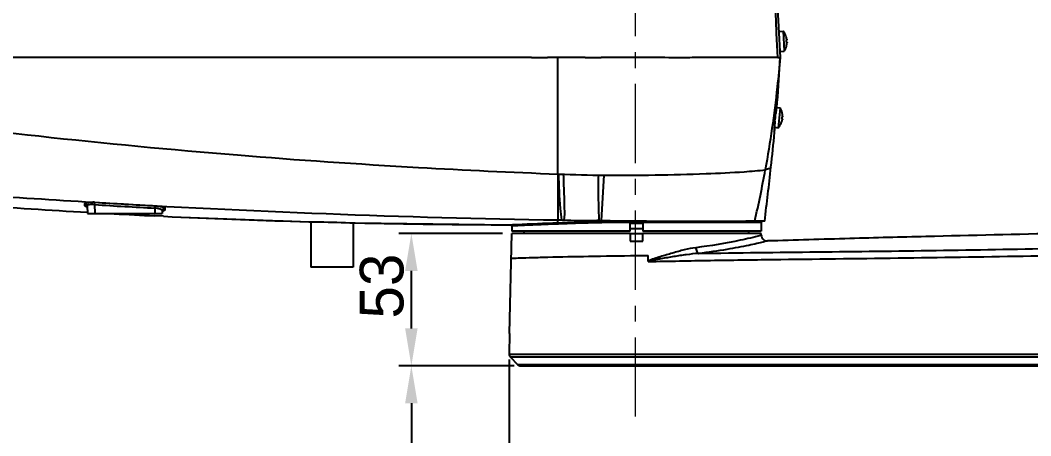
# Model space of a CAD drawing. Header units: millimetres. Extents: x 4086 to 8300, y 123 to 1549.
# Drawn here: x 6677.7 to 6839.7, y 1068.8 to 1135.5 of the extents above; entities that cross this region are included whole.
import ezdxf

# ---------------------------------------------------------------- set-up
doc = ezdxf.new("R2010")
doc.units = ezdxf.units.MM
doc.linetypes.add('CENTER2', pattern=[28.575, 19.05, -3.175, 3.175, -3.175])
doc.linetypes.add('CENTERX2', pattern=[20.32, 12.7, -2.54, 2.54, -2.54])
doc.layers.add('09_ALL_ROUNDS', color=7, linetype='Continuous')
doc.layers.add('20_ALL_FEATURES', color=7, linetype='Continuous')
doc.layers.add('中心线层', color=7, linetype='CENTER2', lineweight=0)
doc.layers.add('标注层', color=7, linetype='Continuous', lineweight=0)
doc.styles.add('思源黑', font='SourceHanSansCN-Normal.ttf')
doc.dimstyles.new('尺寸标注_细节_1_2比例', dxfattribs={"dimtxt": 7, "dimasz": 6, "dimexe": 2, "dimexo": 1.5, "dimgap": 1, "dimtad": 1, "dimlfac": 2, "dimdsep": 46, "dimtxsty": '思源黑', "dimcen": 0.09, "dimadec": 0, "dimazin": 0, "dimtp": 0.01, "dimtm": 0.01, "dimtfac": 1, "dimtofl": 0, "dimtmove": 0, "dimatfit": 3, "dimfxl": 1, "dimtolj": 1, "dimarcsym": 0})

# ---------------------------------------------------------------- blocks, each defined once
blk = doc.blocks.new('*D1317')
at = {"layer": 'Defpoints', "color": 0}
for p in [(6626.49, 1233.26), (6560.08, 1011.06), (6919.68, 1011.06)]:
    blk.add_point(p, dxfattribs=at)
at = {"layer": '标注层', "color": 0, "lineweight": -2}
for p, q in [((6624.99, 1233.26), (6558.08, 1233.26)), ((6560.08, 1227.26), (6560.08, 1017.06)), ((6918.18, 1011.06), (6558.08, 1011.06))]:
    blk.add_line(p, q, dxfattribs=at)
at = {"layer": '标注层', "color": 0}
for points in [[(6561.08, 1227.26), (6559.08, 1227.26), (6560.08, 1233.26)], [(6559.08, 1017.06), (6561.08, 1017.06), (6560.08, 1011.06)]]:
    blk.add_solid(points, dxfattribs=at)
at = {"layer": '标注层', "color": 0, "insert": (6551.96, 1122.16), "char_height": 7, "attachment_point": 2, "rotation": 90, "style": '思源黑'}
blk.add_mtext('\\A1;555.5', dxfattribs=at)
blk = doc.blocks.new('*D1318')
at = {"layer": 'Defpoints', "color": 0}
for p in [(6614.9, 1102.06), (6578.85, 1011.06), (6919.68, 1011.06)]:
    blk.add_point(p, dxfattribs=at)
at = {"layer": '标注层', "color": 0, "lineweight": -2}
for p, q in [((6613.4, 1102.06), (6576.85, 1102.06)), ((6578.85, 1096.06), (6578.85, 1017.06)), ((6918.18, 1011.06), (6576.85, 1011.06))]:
    blk.add_line(p, q, dxfattribs=at)
at = {"layer": '标注层', "color": 0}
for points in [[(6579.85, 1096.06), (6577.85, 1096.06), (6578.85, 1102.06)], [(6577.85, 1017.06), (6579.85, 1017.06), (6578.85, 1011.06)]]:
    blk.add_solid(points, dxfattribs=at)
at = {"layer": '标注层', "color": 0, "insert": (6570.6, 1061.28), "char_height": 7, "attachment_point": 2, "rotation": 90, "style": '思源黑'}
blk.add_mtext('\\A1;227.5', dxfattribs=at)
blk = doc.blocks.new('*D1319')
at = {"layer": 'Defpoints', "color": 0}
for p in [(6766.39, 1180.07), (6578.85, 1102.06), (6610.09, 1102.06)]:
    blk.add_point(p, dxfattribs=at)
at = {"layer": '标注层', "color": 0, "lineweight": -2}
for p, q in [((6764.89, 1180.07), (6576.85, 1180.07)), ((6578.85, 1174.07), (6578.85, 1108.06)), ((6608.59, 1102.06), (6576.85, 1102.06))]:
    blk.add_line(p, q, dxfattribs=at)
at = {"layer": '标注层', "color": 0}
for points in [[(6579.85, 1174.07), (6577.85, 1174.07), (6578.85, 1180.07)], [(6577.85, 1108.06), (6579.85, 1108.06), (6578.85, 1102.06)]]:
    blk.add_solid(points, dxfattribs=at)
at = {"layer": '标注层', "color": 0, "insert": (6570.6, 1140.25), "char_height": 7, "attachment_point": 2, "rotation": 90, "style": '思源黑'}
blk.add_mtext('\\A1;197', dxfattribs=at)
blk = doc.blocks.new('*D1331')
at = {"layer": 'Defpoints', "color": 0}
for p in [(6756.08, 1082.6), (6626.57, 991.84), (6756.08, 987.26)]:
    blk.add_point(p, dxfattribs=at)
at = {"layer": '标注层', "color": 0, "lineweight": -2}
for p, q in [((6756.08, 1081.1), (6756.08, 985.26)), ((6626.57, 990.34), (6626.57, 985.26)), ((6632.57, 987.26), (6750.08, 987.26))]:
    blk.add_line(p, q, dxfattribs=at)
at = {"layer": '标注层', "color": 0}
for points in [[(6632.57, 988.26), (6632.57, 986.26), (6626.57, 987.26)], [(6750.08, 986.26), (6750.08, 988.26), (6756.08, 987.26)]]:
    blk.add_solid(points, dxfattribs=at)
at = {"layer": '标注层', "color": 0, "insert": (6687.88, 991.89), "char_height": 7, "attachment_point": 5, "style": '思源黑'}
blk.add_mtext('\\A1;324', dxfattribs=at)
blk = doc.blocks.new('*D1348')
at = {"layer": 'Defpoints', "color": 0}
for p in [(6757.89, 1080.06), (6740.41, 1011.06), (6919.68, 1011.06)]:
    blk.add_point(p, dxfattribs=at)
at = {"layer": '标注层', "color": 0, "lineweight": -2}
for p, q in [((6756.39, 1080.06), (6738.41, 1080.06)), ((6740.41, 1074.06), (6740.41, 1017.06)), ((6918.18, 1011.06), (6738.41, 1011.06))]:
    blk.add_line(p, q, dxfattribs=at)
at = {"layer": '标注层', "color": 0}
for points in [[(6741.41, 1074.06), (6739.41, 1074.06), (6740.41, 1080.06)], [(6739.41, 1017.06), (6741.41, 1017.06), (6740.41, 1011.06)]]:
    blk.add_solid(points, dxfattribs=at)
at = {"layer": '标注层', "color": 0, "insert": (6732.15, 1045.56), "char_height": 7, "attachment_point": 2, "rotation": 90, "style": '思源黑'}
blk.add_mtext('\\A1;172.5', dxfattribs=at)
blk = doc.blocks.new('*D1349')
at = {"layer": 'Defpoints', "color": 0}
for p in [(6740.41, 1101.26), (6756.49, 1101.26), (6758.39, 1080.06)]:
    blk.add_point(p, dxfattribs=at)
at = {"layer": '标注层', "color": 0, "lineweight": -2}
for p, q in [((6754.99, 1101.26), (6738.41, 1101.26)), ((6740.41, 1086.06), (6740.41, 1095.26)), ((6756.89, 1080.06), (6738.41, 1080.06))]:
    blk.add_line(p, q, dxfattribs=at)
at = {"layer": '标注层', "color": 0}
for points in [[(6741.41, 1095.26), (6739.41, 1095.26), (6740.41, 1101.26)], [(6739.41, 1086.06), (6741.41, 1086.06), (6740.41, 1080.06)]]:
    blk.add_solid(points, dxfattribs=at)
at = {"layer": '标注层', "color": 0, "insert": (6732.14, 1092.84), "char_height": 7, "attachment_point": 2, "rotation": 90, "style": '思源黑'}
blk.add_mtext('\\A1;53', dxfattribs=at)

msp = doc.modelspace()

# ---------------------------------------------------------------- linework, layer by layer
at = {"color": 7, "linetype": 'Continuous'}
for p, q in [((6797.8646, 1160.8688), (6799.5106, 1129.4608)), ((6799.2908, 1133.6551), (6799.9793, 1133.6912)), ((6799.9793, 1133.6912), (6800.1467, 1130.4956)), ((6800.4428, 1132.9204), (6800.4376, 1132.9171)), ((6800.4705, 1132.291), (6800.5808, 1132.2967)), ((6799.4583, 1130.4595), (6800.1467, 1130.4956)), ((6800.5992, 1131.9452), (6800.4889, 1131.9394)), ((6800.5217, 1131.3133), (6800.5271, 1131.3105)), ((6678.5644, 1129.4542), (6663.9575, 1129.4544)), ((6688.1908, 1129.4626), (6678.5643, 1129.4625)), ((6698.8789, 1129.4598), (6688.1909, 1129.4598)), ((6718.0974, 1129.4609), (6698.8789, 1129.4609)), ((6725.5363, 1129.46), (6718.0974, 1129.46)), ((6734.4013, 1129.4613), (6725.5363, 1129.4613)), ((6742.3934, 1129.4611), (6734.4013, 1129.4611)), ((6751.6041, 1129.4603), (6742.3934, 1129.4603)), ((6752.0893, 1129.4608), (6751.6041, 1129.4608)), ((6759.6806, 1129.4608), (6752.0893, 1129.4608)), ((6759.6806, 1129.4608), (6762.2278, 1129.4608)), ((6763.8787, 1129.4612), (6762.2278, 1129.4612)), ((6763.8784, 1110.7977), (6763.8782, 1129.4614)), ((6768.2768, 1129.4576), (6763.8786, 1129.4576)), ((6768.2767, 1129.4608), (6770.8156, 1129.4608)), ((6796.8074, 1129.4608), (6786.1712, 1129.4608)), ((6799.1414, 1129.4608), (6799.5106, 1129.4608)), ((6798.9083, 1121.4734), (6799.5185, 1121.4093)), ((6799.5185, 1121.4093), (6799.184, 1118.2268)), ((6799.8576, 1119.5878), (6799.7478, 1119.5994)), ((6799.7845, 1119.9494), (6799.8944, 1119.9379)), ((6799.8557, 1120.5755), (6799.8501, 1120.573)), ((6798.5864, 1118.2896), (6799.184, 1118.2268)), ((6798.6187, 1117.482), (6798.6641, 1117.9584)), ((6798.6641, 1117.9584), (6798.6945, 1118.2822)), ((6799.6822, 1118.9758), (6799.6871, 1118.9722)), ((6763.872, 1110.7976), (6764.0433, 1110.7909)), ((6763.8791, 1110.7978), (6763.879, 1103.442)), ((6688.0843, 1105.8184), (6688.0783, 1106.0682)), ((6688.0872, 1105.702), (6688.0843, 1105.8184)), ((6688.3042, 1105.6052), (6688.3096, 1105.6022)), ((6688.4546, 1105.6852), (6688.4866, 1104.4608)), ((6689.6486, 1105.8972), (6689.6862, 1104.4608)), ((6699.3098, 1105.3281), (6699.287, 1104.4608)), ((6700.4998, 1104.9639), (6700.4866, 1104.4608)), ((6700.6741, 1104.935), (6700.6914, 1104.9427)), ((6700.9201, 1105.3481), (6700.9107, 1105.0135)), ((6688.4866, 1104.4608), (6700.4866, 1104.4608)), ((6700.6648, 1104.0286), (6699.2671, 1104.0954)), ((6700.6648, 1104.0286), (6702.0732, 1103.963)), ((6702.0732, 1103.963), (6723.9882, 1103.1542)), ((6723.9866, 1103.1543), (6723.9882, 1103.1542)), ((6723.9882, 1103.1542), (6724.0057, 1103.1539)), ((6724.0057, 1103.1539), (6724.2592, 1103.1506)), ((6724.2866, 1103.1502), (6724.2866, 1095.8608)), ((6731.0866, 1102.9802), (6731.0866, 1095.8608)), ((6731.2379, 1102.9749), (6731.3846, 1102.9699)), ((6731.3846, 1102.9699), (6731.3866, 1102.9699)), ((6731.3846, 1102.9699), (6756.2864, 1102.6728)), ((6763.8846, 1103.4421), (6764.5206, 1103.432)), ((6794.2269, 1103.249), (6793.9899, 1103.2483)), ((6794.2053, 1103.0413), (6794.1503, 1103.041)), ((6795.6348, 1103.0472), (6794.2053, 1103.0413)), ((6795.4382, 1103.2535), (6794.2269, 1103.249)), ((6795.7362, 1103.2547), (6795.438, 1103.2535)), ((6795.4383, 1103.2536), (6795.4509, 1103.3078)), ((6796.4866, 1103.0501), (6795.6348, 1103.0472)), ((6796.3654, 1103.2575), (6795.7362, 1103.2547)), ((6797.0326, 1103.2608), (6796.3654, 1103.2575)), ((6796.4866, 1103.0501), (6796.4866, 1101.6608)), ((6756.2864, 1102.6728), (6756.4646, 1102.6807)), ((6756.287, 1102.6728), (6756.2864, 1102.6728)), ((6756.4357, 1102.6062), (6756.4699, 1102.553)), ((6756.4757, 1102.5381), (6756.4866, 1102.4728)), ((6775.4866, 1101.2608), (6756.4864, 1101.2608)), ((6756.4866, 1102.4728), (6756.4866, 1101.6608)), ((6775.4866, 1101.6608), (6756.4866, 1101.6608)), ((6758.4866, 1101.2608), (6758.4866, 1101.6608)), ((6775.4866, 1101.6608), (6775.4866, 1102.8608)), ((6777.4866, 1102.8608), (6775.4866, 1102.8608)), ((6775.4866, 1102.0608), (6777.4866, 1102.0608)), ((6775.4866, 1101.2608), (6775.4866, 1100.0608)), ((6777.4866, 1102.8608), (6777.4866, 1101.6608)), ((6796.4866, 1101.6608), (6777.4866, 1101.6608)), ((6777.4866, 1100.0608), (6777.4866, 1101.2608)), ((6796.4869, 1101.2608), (6777.4866, 1101.2608)), ((6794.4866, 1101.2608), (6794.4866, 1101.6608)), ((6775.4866, 1100.0608), (6777.4866, 1100.0608)), ((6731.0862, 1095.8608), (6724.2871, 1095.8608))]:
    msp.add_line(p, q, dxfattribs=at)
for points in [[(6688.3096, 1105.6022), (6688.366, 1105.5567), (6688.4438, 1105.4287)], [(6700.5095, 1104.7345), (6700.5976, 1104.8786), (6700.6741, 1104.935)], [(6756.2874, 1102.6728), (6756.2887, 1102.6728), (6756.2968, 1102.6726), (6756.3219, 1102.6697), (6756.3659, 1102.6565), (6756.4101, 1102.6302), (6756.4486, 1102.5902), (6756.4757, 1102.5381)], [(6756.2895, 1102.6728), (6756.3031, 1102.6722), (6756.3422, 1102.6649)], [(6756.3422, 1102.6649), (6756.3906, 1102.6437), (6756.4357, 1102.6062)], [(6756.4699, 1102.553), (6756.486, 1102.489), (6756.4866, 1102.4728)]]:
    msp.add_lwpolyline(points, dxfattribs=at)
for centre, radius, start, end in [((6797.9995, 1131.9759), 2.6194, 21.134886, 40.905195), ((6798.0164, 1131.9861), 2.594, 9.552172, 21.032352), ((6798.0164, 1131.9861), 2.6, 325.020128, 344.939792), ((6798.0164, 1131.9861), 2.594, 344.967648, 356.447828), ((6561.8148, 1141.3706), 237.994, 355.395366, 357.131585), ((6891.426, 1111.1781), 93.089, 173.642656, 174.265793), ((6736.0761, 1126.36), 63.0747, 355.563359, 355.696717), ((6797.2947, 1120.0248), 2.6194, 12.134886, 31.905195), ((6589.2165, 1141.433), 210.6312, 353.964226, 354.290651), ((6797.313, 1120.0322), 2.594, 335.967648, 347.447828), ((6797.313, 1120.0322), 2.594, 0.552172, 12.032352), ((6398.9254, 1156.0064), 401.5456, 353.691844, 354.494557), ((6767.4458, 1121.6855), 31.4089, 353.477099, 353.752698), ((6797.313, 1120.0322), 2.6, 316.020128, 335.939792), ((6636.2434, 1140.2953), 163.4476, 346.920918, 349.843922), ((6023.4867, 1197.9625), 779.3213, 353.0202688, 353.6587224), ((6773.7419, 1366.4193), 255.8121, 267.82722, 269.448235), ((6929.6267, 1097.5048), 158.8904, 175.265646, 177.893092), ((6802.1649, 2995.5471), 1892.6212, 265.4396227, 266.5833806), ((6795.0368, 2827.2516), 1724.2002, 266.4958576, 266.8180357), ((6790.9287, 2786.9551), 1683.7304, 266.5515835, 269.0796752), ((6752.834, 2221.9207), 1119.1057, 265.7794145, 266.7043092), ((6688.0682, 1105.305), 0.3964, 24.589796, 59.395831), ((6688.8998, 1107.9025), 2.3884, 255.880558, 257.76635), ((6775.4951, 2501.6998), 1398.4447, 266.4805523, 266.8770668), ((6700.9153, 1104.6045), 0.4255, 148.314673, 155.019343), ((6700.8951, 1104.617), 0.4017, 141.877498, 148.323868), ((6700.3571, 1107.2572), 2.3528, 275.977686, 277.81913), ((6756.0961, 2279.1229), 1176.401, 266.9142611, 267.2311056), ((6757.7158, 2314.4324), 1211.7476, 267.3680916, 268.4049576), ((6758.7059, 2349.2768), 1246.6063, 268.7442666, 269.888824), ((6789.0567, 2669.4914), 1566.2509, 269.333732, 270.1804645), ((6777.2077, 554.8785), 548.1701, 89.970717, 90.18006), ((6796.6866, 1103.0501), 0.2, 91.756557, 180.000006)]:
    msp.add_arc(centre, radius, start, end, dxfattribs=at)
for points in [[(6799.1433, 1129.4608), (6798.6162, 1139.93), (6798.0948, 1150.3995), (6797.5779, 1160.8693)], [(6800.4705, 1132.291), (6800.477, 1132.2327), (6800.4836, 1132.1742), (6800.4823, 1132.1156)], [(6800.4877, 1132.0568), (6800.4892, 1132.0178), (6800.4895, 1131.9787), (6800.4863, 1131.9398)], [(6800.5745, 1132.4166), (6800.5794, 1132.3873), (6800.5841, 1132.358), (6800.5859, 1132.3284)], [(6799.765, 1119.7155), (6799.7603, 1119.6768), (6799.7545, 1119.638), (6799.7452, 1119.6001)], [(6799.7845, 1119.9494), (6799.7819, 1119.8909), (6799.7793, 1119.832), (6799.7688, 1119.7744)], [(6799.907, 1120.0572), (6799.9072, 1120.0276), (6799.9073, 1119.9979), (6799.9045, 1119.9683)], [(6689.6525, 1106.2748), (6689.5591, 1106.2803), (6689.4657, 1106.2844), (6689.3723, 1106.2899)], [(6688.2693, 1105.6468), (6688.2147, 1105.679), (6688.1505, 1105.6984), (6688.0872, 1105.702)], [(6688.3172, 1105.5862), (6688.2731, 1105.5974), (6688.229, 1105.6095), (6688.1869, 1105.6267)], [(6700.5791, 1104.865), (6700.5953, 1104.8857), (6700.6138, 1104.9047), (6700.6341, 1104.9214)], [(6700.6341, 1104.9214), (6700.6554, 1104.9389), (6700.6789, 1104.954), (6700.7035, 1104.9666)], [(6700.7035, 1104.9666), (6700.7665, 1104.9989), (6700.84, 1105.017), (6700.9107, 1105.0135)], [(6756.287, 1102.6728), (6756.3204, 1102.6728), (6756.3546, 1102.663), (6756.3839, 1102.647)], [(6756.3839, 1102.647), (6756.4119, 1102.6317), (6756.4369, 1102.6087), (6756.454, 1102.5817)], [(6756.454, 1102.5817), (6756.4742, 1102.5497), (6756.4866, 1102.5107), (6756.4866, 1102.4728)]]:
    msp.add_open_spline(points, degree=3, dxfattribs=at)
for points, knots in [([(6800.4849, 1132.1155), (6800.4855, 1132.1057), (6800.4865, 1132.0862), (6800.4874, 1132.0666), (6800.4877, 1132.0568)], [0, 0, 0, 0, 0.49996565, 1, 1, 1, 1]), ([(6800.585, 1132.3131), (6800.5836, 1132.313), (6800.5814, 1132.32), (6800.5796, 1132.3238), (6800.5784, 1132.3276)], [0, 0, 0, 0, 0.26198798, 1, 1, 1, 1]), ([(6800.5859, 1132.3284), (6800.5862, 1132.3247), (6800.5859, 1132.321), (6800.5864, 1132.3131), (6800.585, 1132.3131)], [0, 0, 0, 0, 0.71802584, 1, 1, 1, 1]), ([(6800.5992, 1131.9452), (6800.6007, 1131.9453), (6800.6039, 1131.9402), (6800.6048, 1131.9361), (6800.6055, 1131.9329)], [0, 0, 0, 0, 0.31104808, 1, 1, 1, 1]), ([(6800.6074, 1131.8856), (6800.607, 1131.88), (6800.606, 1131.8681), (6800.6044, 1131.8563), (6800.6035, 1131.85)], [0, 0, 0, 0, 0.46979715, 1, 1, 1, 1]), ([(6800.6055, 1131.9329), (6800.606, 1131.9302), (6800.6069, 1131.9242), (6800.6074, 1131.9182), (6800.6076, 1131.9148)], [0, 0, 0, 0, 0.44697025, 1, 1, 1, 1]), ([(6800.6076, 1131.9148), (6800.6079, 1131.9104), (6800.6081, 1131.9006), (6800.6077, 1131.8909), (6800.6074, 1131.8856)], [0, 0, 0, 0, 0.45820507, 1, 1, 1, 1]), ([(6779.8615, 1129.4578), (6779.1238, 1129.4591), (6776.1085, 1129.459), (6773.0931, 1129.4837), (6770.8155, 1129.4638)], [0, 0, 0, 0, 0.24463788, 1, 1, 1, 1]), ([(6786.1712, 1129.4609), (6785.6587, 1129.4556), (6783.5556, 1129.4239), (6781.4522, 1129.4549), (6779.8615, 1129.4578)], [0, 0, 0, 0, 0.24370307, 1, 1, 1, 1]), ([(6799.1435, 1129.4598), (6798.9567, 1129.46), (6798.178, 1129.455), (6797.3992, 1129.4539), (6796.8074, 1129.4596)], [0, 0, 0, 0, 0.23998288, 1, 1, 1, 1]), ([(6799.5106, 1129.4608), (6799.3706, 1127.8959), (6798.7703, 1121.877), (6797.9234, 1115.8813), (6797.1299, 1111.4746)], [0, 0, 0, 0, 0.25975492, 1, 1, 1, 1]), ([(6799.009, 1122.2671), (6799.0045, 1122.2676), (6799.0052, 1122.2395), (6798.9943, 1122.2105), (6798.9876, 1122.1402), (6798.9688, 1122.0093), (6798.9436, 1121.7854), (6798.9215, 1121.5946), (6798.9094, 1121.4858)], [0, 0, 0, 0, 0.01729123, 0.06783959, 0.15114295, 0.26586519, 0.58294228, 1, 1, 1, 1]), ([(6798.973, 1121.6271), (6798.9797, 1121.7169), (6798.9866, 1121.8689), (6799.0143, 1122.0841), (6798.9944, 1122.1788), (6799.0233, 1122.2656), (6799.009, 1122.2671)], [0, 0, 0, 0, 0.42102276, 0.73705499, 0.93307692, 1, 1, 1, 1]), ([(6651.8153, 1120.3443), (6661.4315, 1119.1424), (6681.6367, 1116.6526), (6711.5577, 1113.791), (6739.3056, 1111.9081), (6756.4302, 1111.0901), (6763.872, 1110.7979)], [0, 0, 0, 0, 0.25842821, 0.54284824, 0.80139943, 1, 1, 1, 1]), ([(6798.68, 1119.2853), (6798.6691, 1119.1827), (6798.6299, 1118.8017), (6798.5946, 1118.4202), (6798.5738, 1118.1412)], [0, 0, 0, 0, 0.26935946, 1, 1, 1, 1]), ([(6799.7714, 1119.7739), (6799.7704, 1119.7641), (6799.7683, 1119.7447), (6799.7661, 1119.7252), (6799.765, 1119.7155)], [0, 0, 0, 0, 0.49996565, 1, 1, 1, 1]), ([(6799.8564, 1119.5276), (6799.8551, 1119.5222), (6799.8522, 1119.5106), (6799.8489, 1119.4992), (6799.8469, 1119.4931)], [0, 0, 0, 0, 0.46979715, 1, 1, 1, 1]), ([(6799.8612, 1119.5565), (6799.8607, 1119.5521), (6799.8594, 1119.5424), (6799.8575, 1119.5328), (6799.8564, 1119.5276)], [0, 0, 0, 0, 0.45820507, 1, 1, 1, 1]), ([(6799.8576, 1119.5878), (6799.8591, 1119.5877), (6799.8615, 1119.5821), (6799.8617, 1119.5779), (6799.8619, 1119.5747)], [0, 0, 0, 0, 0.31104808, 1, 1, 1, 1]), ([(6799.8619, 1119.5747), (6799.862, 1119.572), (6799.862, 1119.5659), (6799.8615, 1119.5598), (6799.8612, 1119.5565)], [0, 0, 0, 0, 0.44697025, 1, 1, 1, 1]), ([(6799.9011, 1119.9534), (6799.8997, 1119.9535), (6799.8987, 1119.9608), (6799.8975, 1119.9648), (6799.8969, 1119.9687)], [0, 0, 0, 0, 0.26198798, 1, 1, 1, 1]), ([(6799.9045, 1119.9683), (6799.9041, 1119.9647), (6799.9033, 1119.9611), (6799.9025, 1119.9532), (6799.9011, 1119.9534)], [0, 0, 0, 0, 0.71802584, 1, 1, 1, 1]), ([(6798.5738, 1118.1412), (6798.5669, 1118.0499), (6798.5591, 1117.8949), (6798.539, 1117.6767), (6798.5549, 1117.578), (6798.5387, 1117.4903), (6798.5536, 1117.4887)], [0, 0, 0, 0, 0.41961708, 0.73505236, 0.93123082, 1, 1, 1, 1]), ([(6798.5536, 1117.4887), (6798.568, 1117.4872), (6798.5685, 1117.5747), (6798.6007, 1117.6655), (6798.6206, 1117.8788), (6798.6412, 1118.0287), (6798.6514, 1118.1175)], [0, 0, 0, 0, 0.06830383, 0.26404779, 0.57953831, 1, 1, 1, 1]), ([(6771.2783, 1110.6193), (6776.7293, 1110.5654), (6784.2257, 1110.7021), (6792.842, 1111.0856), (6796.0071, 1111.3399), (6797.13, 1111.4745)], [0, 0, 0, 0, 0.63203506, 0.86887493, 1, 1, 1, 1]), ([(6798.0398, 1111.8862), (6798.0294, 1111.7931), (6797.6827, 1111.577), (6797.3725, 1111.5241), (6797.1299, 1111.4746)], [0, 0, 0, 0, 0.27448119, 1, 1, 1, 1]), ([(6764.5206, 1103.432), (6764.4422, 1104.0415), (6764.162, 1106.4853), (6764.0846, 1108.9468), (6764.0433, 1110.7909)], [0, 0, 0, 0, 0.2498886, 1, 1, 1, 1]), ([(6764.9187, 1103.4106), (6764.9865, 1104.0354), (6764.9864, 1105.287), (6764.9094, 1107.7359), (6764.8389, 1109.5586), (6764.8063, 1110.7627)], [0, 0, 0, 0, 0.25635566, 0.5087465, 1, 1, 1, 1]), ([(6770.3823, 1110.6295), (6770.3614, 1110.014), (6770.3071, 1107.5848), (6770.4015, 1105.1558), (6770.4462, 1103.3428)], [0, 0, 0, 0, 0.25347218, 1, 1, 1, 1]), ([(6688.0783, 1106.0682), (6688.0852, 1106.1106), (6688.2207, 1106.1966), (6688.4811, 1106.2434), (6688.89, 1106.291), (6689.2008, 1106.2927), (6689.3724, 1106.2899)], [0, 0, 0, 0, 0.09582957, 0.30357539, 0.61692038, 1, 1, 1, 1]), ([(6689.6486, 1105.8973), (6689.6537, 1105.9769), (6689.6566, 1106.0963), (6689.6784, 1106.2363), (6689.6525, 1106.2748)], [0, 0, 0, 0, 0.63248423, 1, 1, 1, 1]), ([(6688.4546, 1105.6852), (6688.4521, 1105.7808), (6688.3696, 1105.9777), (6688.1746, 1106.0627), (6688.0783, 1106.0682)], [0, 0, 0, 0, 0.49759502, 1, 1, 1, 1]), ([(6688.1869, 1105.6267), (6688.1734, 1105.6322), (6688.1352, 1105.6495), (6688.1009, 1105.6782), (6688.0872, 1105.702)], [0, 0, 0, 0, 0.34713268, 1, 1, 1, 1]), ([(6689.6486, 1105.8973), (6689.3659, 1105.9233), (6688.9771, 1105.9142), (6688.5846, 1105.8327), (6688.4534, 1105.7307), (6688.4546, 1105.6852)], [0, 0, 0, 0, 0.67739825, 0.89122607, 1, 1, 1, 1]), ([(6699.3098, 1105.3281), (6699.3121, 1105.371), (6699.3193, 1105.4982), (6699.326, 1105.6254), (6699.3313, 1105.7097)], [0, 0, 0, 0, 0.33694176, 1, 1, 1, 1]), ([(6700.4998, 1104.9639), (6700.501, 1105.0103), (6700.3668, 1105.113), (6699.988, 1105.2459), (6699.596, 1105.3095), (6699.3098, 1105.3281)], [0, 0, 0, 0, 0.10900937, 0.32617087, 1, 1, 1, 1]), ([(6699.3313, 1105.7097), (6699.5364, 1105.6964), (6699.9081, 1105.6664), (6700.4276, 1105.5764), (6700.7065, 1105.4947), (6700.9314, 1105.3996), (6700.9201, 1105.3481)], [0, 0, 0, 0, 0.37244032, 0.68873495, 0.9044108, 1, 1, 1, 1]), ([(6700.4998, 1104.9639), (6700.5025, 1105.0664), (6700.5976, 1105.2785), (6700.8168, 1105.3534), (6700.9201, 1105.3481)], [0, 0, 0, 0, 0.49783768, 1, 1, 1, 1]), ([(6700.9107, 1105.0135), (6700.9032, 1104.9884), (6700.8143, 1104.9442), (6700.7354, 1104.9344), (6700.6772, 1104.9263)], [0, 0, 0, 0, 0.30817086, 1, 1, 1, 1]), ([(6724.2592, 1103.1506), (6724.7393, 1103.1445), (6727.0661, 1103.1108), (6729.3922, 1103.0401), (6731.2379, 1102.9749)], [0, 0, 0, 0, 0.20632267, 1, 1, 1, 1]), ([(6756.4646, 1102.6807), (6756.7548, 1102.6942), (6759.2251, 1102.8162), (6761.6966, 1102.9154), (6763.8784, 1102.9828)], [0, 0, 0, 0, 0.11745745, 1, 1, 1, 1]), ([(6763.8784, 1102.9828), (6763.8908, 1103.0386), (6763.8684, 1103.1941), (6763.8773, 1103.3465), (6763.8846, 1103.4422)], [0, 0, 0, 0, 0.37305889, 1, 1, 1, 1]), ([(6763.8785, 1102.9824), (6766.4915, 1103.0691), (6772.014, 1103.2726), (6780.2052, 1103.2429), (6787.6987, 1103.2224), (6792.2815, 1103.2327), (6794.1997, 1103.2406)], [0, 0, 0, 0, 0.25864299, 0.54663131, 0.8102287, 1, 1, 1, 1]), ([(6763.8785, 1102.9826), (6763.8946, 1102.9816), (6763.9744, 1102.9465), (6764.0013, 1102.8491), (6764.0026, 1102.7828)], [0, 0, 0, 0, 0.19627125, 1, 1, 1, 1]), ([(6775.485, 1103.0459), (6773.4569, 1103.0392), (6769.6281, 1102.9921), (6765.8022, 1102.8418), (6764.0026, 1102.7828)], [0, 0, 0, 0, 0.52970789, 1, 1, 1, 1]), ([(6764.5206, 1103.432), (6764.5561, 1103.4314), (6764.689, 1103.428), (6764.8218, 1103.4197), (6764.9187, 1103.4106)], [0, 0, 0, 0, 0.26716632, 1, 1, 1, 1]), ([(6770.4462, 1103.3428), (6769.9992, 1103.3283), (6768.1575, 1103.2784), (6766.3084, 1103.2803), (6764.9187, 1103.4105)], [0, 0, 0, 0, 0.2426862, 1, 1, 1, 1]), ([(6770.4462, 1103.3428), (6770.4771, 1103.3438), (6770.6096, 1103.3472), (6770.7421, 1103.3474), (6770.8437, 1103.3463)], [0, 0, 0, 0, 0.23291094, 1, 1, 1, 1]), ([(6794.1503, 1103.041), (6793.157, 1103.037), (6787.6029, 1103.0164), (6782.0487, 1103.0469), (6777.4879, 1103.0485)], [0, 0, 0, 0, 0.17883689, 1, 1, 1, 1]), ([(6764.0026, 1102.7828), (6763.4463, 1102.7646), (6762.3927, 1102.7282), (6760.9075, 1102.6718), (6759.6174, 1102.6184), (6758.5394, 1102.5708), (6757.7788, 1102.5344), (6757.2877, 1102.5117), (6757.0059, 1102.4956), (6756.7938, 1102.4914), (6756.6235, 1102.4695), (6756.554, 1102.4904), (6756.4867, 1102.4623), (6756.4866, 1102.4728)], [0, 0, 0, 0, 0.2219814, 0.42041584, 0.59275209, 0.7368675, 0.85087219, 0.89614252, 0.93338178, 0.96245009, 0.98327752, 0.9958116, 1, 1, 1, 1])]:
    msp.add_open_spline(points, degree=3, knots=knots, dxfattribs=at)
at = {"layer": '09_ALL_ROUNDS', "color": 7, "linetype": 'Continuous'}
for p, q in [((6796.492, 1101.0042), (6796.4866, 1101.2608)), ((6796.492, 1101.0042), (6796.3842, 1100.9717)), ((6778.3746, 1096.8062), (6778.3589, 1097.7666)), ((6756.1515, 1085.2608), (6756.0814, 1081.913)), ((6756.0814, 1081.9131), (6911.2962, 1081.9131)), ((6756.2525, 1081.4807), (6911.3077, 1081.4807)), ((6756.2526, 1081.4806), (6757.4662, 1080.2411)), ((6758.3325, 1080.241), (6757.4661, 1080.2411)), ((6909.493, 1080.2411), (6758.3325, 1080.241)), ((6757.8949, 1080.0608), (6937.7511, 1080.0612))]:
    msp.add_line(p, q, dxfattribs=at)
for centre, radius, start, end in [((6797.4479, 1101.0242), 0.9561, 203.789074, 271.526715), ((6771.1104, 1533.5897), 435.8834, 270.706711, 270.952847), ((6757.8949, 1080.6608), 0.6, 224.393688, 270)]:
    msp.add_arc(centre, radius, start, end, dxfattribs=at)
for points, knots in [([(6938.4826, 1104.0854), (6930.0094, 1104.0008), (6911.2748, 1103.3068), (6886.5846, 1102.604), (6863.8131, 1101.8679), (6844.0146, 1101.2363), (6826.1032, 1100.869), (6810.343, 1100.4612), (6801.878, 1100.1863), (6797.4734, 1100.0684)], [0, 0, 0, 0, 0.18020479, 0.39863029, 0.52530798, 0.6647247, 0.8198849, 0.9062964, 1, 1, 1, 1]), ([(6778.3751, 1096.7776), (6781.7017, 1096.8297), (6788.3634, 1096.9733), (6801.7058, 1097.15), (6818.4006, 1097.3271), (6838.435, 1097.643), (6858.4633, 1098.0493), (6878.4855, 1098.5096), (6898.4974, 1098.9949), (6918.495, 1099.5447), (6931.8201, 1099.9613), (6938.4826, 1100.0791)], [0, 0, 0, 0, 0.0623246, 0.12482192, 0.24996725, 0.37508843, 0.5001747, 0.625236, 0.75026716, 0.8751699, 1, 1, 1, 1]), ([(6796.3842, 1100.9717), (6795.3062, 1100.6544), (6791.8609, 1099.8872), (6788.3844, 1099.2748), (6785.9986, 1098.994)], [0, 0, 0, 0, 0.31870866, 1, 1, 1, 1]), ([(6786.4537, 1098.0774), (6792.7901, 1098.1862), (6805.4689, 1098.3132), (6830.8255, 1098.6222), (6856.1798, 1099.1263), (6881.5259, 1099.7132), (6900.5232, 1100.179), (6919.5072, 1100.7091), (6932.1573, 1101.1004), (6938.4826, 1101.2136)], [0, 0, 0, 0, 0.1250269, 0.25014429, 0.50028811, 0.62532278, 0.75032212, 0.8751892, 1, 1, 1, 1]), ([(6797.4734, 1100.0684), (6797.5395, 1100.0691), (6796.973, 1099.9525), (6796.7071, 1099.8518), (6795.6124, 1099.6101), (6793.8051, 1099.2139), (6790.6377, 1098.6235), (6787.9711, 1098.2451), (6786.4537, 1098.0774)], [0, 0, 0, 0, 0.01770682, 0.07025039, 0.15606891, 0.27323257, 0.5913245, 1, 1, 1, 1]), ([(6785.9986, 1098.994), (6785.3734, 1098.9205), (6784.4347, 1098.727), (6783.1908, 1098.399), (6782.2357, 1098.1246), (6781.2696, 1097.8367), (6780.4588, 1097.588), (6779.8079, 1097.3794), (6779.3169, 1097.2183), (6778.9121, 1097.0773), (6778.6241, 1096.9707), (6778.476, 1096.894), (6778.3872, 1096.8477), (6778.3746, 1096.8062)], [0, 0, 0, 0, 0.23731351, 0.36011605, 0.48509594, 0.61188937, 0.74017299, 0.80477759, 0.86963865, 0.93470125, 0.96731124, 0.98365978, 1, 1, 1, 1]), ([(6786.4537, 1098.0774), (6785.7865, 1098.0308), (6784.7849, 1097.915), (6783.4513, 1097.72), (6782.4424, 1097.5596), (6781.4286, 1097.3917), (6780.5811, 1097.2463), (6779.9012, 1097.1252), (6779.4756, 1097.0474), (6779.1345, 1096.9832), (6778.8801, 1096.9328), (6778.664, 1096.8888), (6778.5037, 1096.8441), (6778.4059, 1096.8168), (6778.3865, 1096.7777)], [0, 0, 0, 0, 0.24516441, 0.36921975, 0.49406605, 0.61963608, 0.74589327, 0.80925731, 0.87275512, 0.90454824, 0.93636349, 0.96825426, 0.98402286, 1, 1, 1, 1]), ([(6785.9986, 1098.994), (6786.0185, 1098.7883), (6786.096, 1098.4508), (6786.3179, 1098.1263), (6786.4537, 1098.0774)], [0, 0, 0, 0, 0.58881395, 1, 1, 1, 1])]:
    msp.add_open_spline(points, degree=3, knots=knots, dxfattribs=at)
for points in [[(6796.492, 1101.0041), (6796.4946, 1100.8793), (6796.5227, 1100.7528), (6796.573, 1100.6386)], [(6756.0814, 1081.913), (6756.0782, 1081.758), (6756.1441, 1081.5914), (6756.2526, 1081.4806)]]:
    msp.add_open_spline(points, degree=3, dxfattribs=at)
at = {"layer": '20_ALL_FEATURES', "color": 7, "linetype": 'Continuous'}
for p, q in [((6756.1515, 1085.2608), (6756.4866, 1101.2608)), ((6775.4866, 1101.2608), (6777.4866, 1101.2608))]:
    msp.add_line(p, q, dxfattribs=at)
for radius, end in [(125.2784, 134.952427), (112.8784, 134.94718)]:
    msp.add_arc((6872.6043, 1119.2262), radius, 0, end, dxfattribs=at)
msp.add_open_spline([(6756.4041, 1097.3184), (6756.2766, 1097.3259), (6757.4035, 1097.3329), (6757.94, 1097.3763), (6760.0951, 1097.4243), (6763.537, 1097.5201), (6769.2268, 1097.6331), (6773.9237, 1097.7048), (6776.4866, 1097.7395)], degree=3, knots=[0, 0, 0, 0, 0.01907355, 0.07591051, 0.16830646, 0.29269057, 0.61720532, 1, 1, 1, 1], dxfattribs=at)
at = {"layer": '中心线层', "linetype": 'CENTERX2'}
msp.add_line((6776.3278, 1071.9118), (6776.3278, 1223.3472), dxfattribs=at)

# ---------------------------------------------------------------- dimensions: what is measured, and where the dimension line sits
at = {"layer": '标注层'}
for base, p1, p2, text, picture, middle in [((6560.0818, 1011.0608), (6626.4867, 1233.2608), (6919.6826, 1011.0608), '555.5', '*D1317', (6560.0818, 1122.1608)), ((6578.8547, 1102.0608), (6766.3942, 1180.0688), (6610.0866, 1102.0608), '197', '*D1319', (6578.8547, 1140.2518)), ((6578.8547, 1011.0608), (6614.8986, 1102.0608), (6919.6826, 1011.0608), '227.5', '*D1318', (6578.8547, 1061.2763)), ((6740.4054, 1101.2608), (6758.3949, 1080.0608), (6756.4866, 1101.2608), '53', '*D1349', (6740.4054, 1092.8368)), ((6740.4054, 1011.0608), (6757.8949, 1080.0608), (6919.6826, 1011.0608), '172.5', '*D1348', (6740.4054, 1045.5608))]:
    dim = msp.add_linear_dim(base=base, p1=p1, p2=p2, angle=90, text=text, dimstyle='尺寸标注_细节_1_2比例', dxfattribs=at)
    dim.commit()
    dim.dimension.update_dxf_attribs({"geometry": picture, "text_midpoint": middle, "dimtype": 160})
dim = msp.add_linear_dim(base=(6756.0814, 987.2554), p1=(6626.5678, 991.8412), p2=(6756.0814, 1082.6021), text='324', dimstyle='尺寸标注_细节_1_2比例', dxfattribs=at)
dim.commit()
dim.dimension.update_dxf_attribs({"geometry": '*D1331', "text_midpoint": (6687.8753, 987.2554), "dimtype": 160})

doc.saveas('drawing.dxf')
